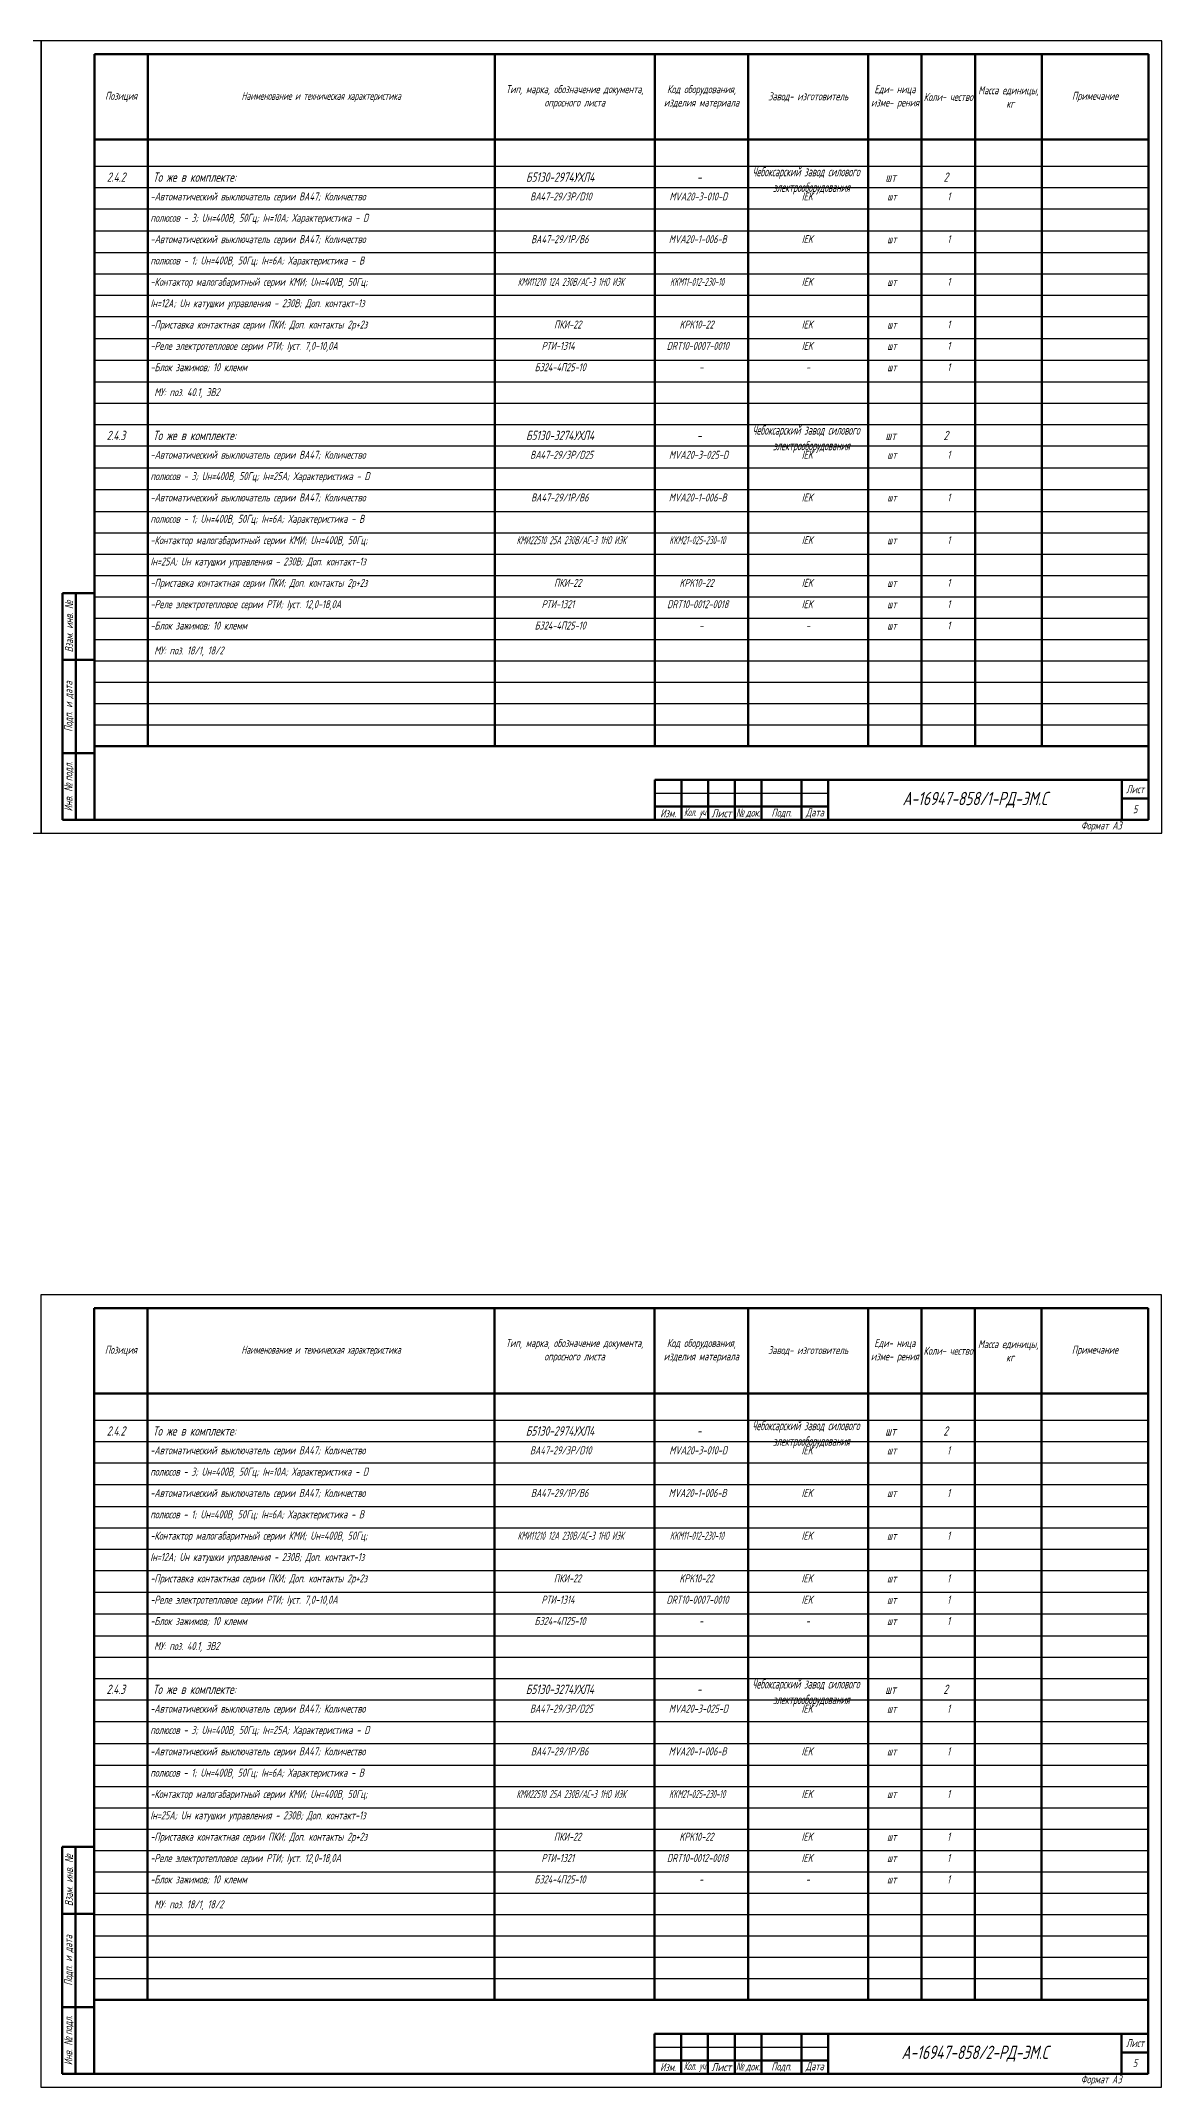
# Model space of a CAD drawing. Header units: millimetres. Extents: x -10490 to 5162, y -5053 to 76.
# Drawn here: x -1138 to -721, y -814 to -47 of the extents above; entities that cross this region are included whole.
import ezdxf

# ---------------------------------------------------------------- set-up
doc = ezdxf.new("R2010")
doc.units = ezdxf.units.MM
for name, color, linetype, lineweight in [('Рамка толстая', 7, 'Continuous', 60), ('Рамка тонкая', 5, 'Continuous', 25), ('Спецификация', 9, 'Continuous', 25), ('Текст', 2, 'Continuous', 25), ('Штампы', 252, 'Continuous', 25)]:
    doc.layers.add(name, color=color, linetype=linetype, lineweight=lineweight)
doc.styles.add('SIMPLEX', font='simplex.shx', dxfattribs={"width": 0.7, "oblique": 15})

# ---------------------------------------------------------------- blocks, each defined once
blk = doc.blocks.new('A$C64336E77')
at = {"layer": 'Рамка толстая'}
for p, q in [((20, 5), (20, 292)), ((20, 292), (415, 292)), ((415, 292), (415, 5)), ((20, 5), (415, 5))]:
    blk.add_line(p, q, dxfattribs=at)
at = {"layer": 'Рамка тонкая'}
for p, q in [((0, 297), (0, 0)), ((420, 297), (0, 297)), ((420, 0), (420, 297)), ((0, 0), (420, 0))]:
    blk.add_line(p, q, dxfattribs=at)

msp = doc.modelspace()

# ---------------------------------------------------------------- linework, layer by layer
at = {"layer": 'Спецификация', "lineweight": 60}
for p, q in [((-1118.04361, -52.14683), (-723.04361, -52.14683)), ((-1118.04361, -52.14683), (-1118.04361, -311.48017)), ((-1098.04361, -52.14683), (-1098.04361, -311.48017)), ((-968.04361, -52.14683), (-968.04361, -311.48017)), ((-908.04361, -52.14683), (-908.04361, -311.48017)), ((-873.04361, -52.14683), (-873.04361, -311.48017)), ((-828.04361, -52.14683), (-828.04361, -311.48017)), ((-808.04361, -52.14683), (-808.04361, -311.48017)), ((-788.04361, -52.14683), (-788.04361, -311.48017)), ((-763.04361, -52.14683), (-763.04361, -311.48017)), ((-723.04361, -52.14683), (-723.04361, -311.48017)), ((-1118.04361, -84.14683), (-723.04361, -84.14683)), ((-1118.04361, -311.48017), (-723.04361, -311.48017)), ((-1118.10394, -522.14684), (-723.10394, -522.14684)), ((-1118.10394, -522.14684), (-1118.10394, -781.48017)), ((-1098.10394, -522.14684), (-1098.10394, -781.48017)), ((-968.10394, -522.14684), (-968.10394, -781.48017)), ((-908.10394, -522.14684), (-908.10394, -781.48017)), ((-873.10394, -522.14684), (-873.10394, -781.48017)), ((-828.10394, -522.14684), (-828.10394, -781.48017)), ((-808.10394, -522.14684), (-808.10394, -781.48017)), ((-788.10394, -522.14684), (-788.10394, -781.48017)), ((-763.10394, -522.14684), (-763.10394, -781.48017)), ((-723.10394, -522.14684), (-723.10394, -781.48017)), ((-1118.10394, -554.14684), (-723.10394, -554.14684)), ((-1118.10394, -781.48017), (-723.10394, -781.48017))]:
    msp.add_line(p, q, dxfattribs=at)
at = {"layer": 'Спецификация', "color": 5}
for p, q in [((-1118.04361, -94.14683), (-723.04361, -94.14683)), ((-1118.04361, -102.14683), (-723.04361, -102.14683)), ((-1118.04361, -110.14683), (-723.04361, -110.14683)), ((-1118.04361, -118.3135), (-723.04361, -118.3135)), ((-1118.04361, -126.48017), (-723.04361, -126.48017)), ((-1118.04361, -134.48017), (-723.04361, -134.48017)), ((-1118.04361, -142.48017), (-723.04361, -142.48017)), ((-1118.04361, -150.48017), (-723.04361, -150.48017)), ((-1118.04361, -158.64683), (-723.04361, -158.64683)), ((-1118.04361, -166.8135), (-723.04361, -166.8135)), ((-1118.04361, -174.98017), (-723.04361, -174.98017)), ((-1118.04361, -182.98017), (-723.04361, -182.98017)), ((-1118.04361, -190.98017), (-723.04361, -190.98017)), ((-1118.04361, -198.98017), (-723.04361, -198.98017)), ((-1118.04361, -207.14683), (-723.04361, -207.14683)), ((-1118.04361, -215.3135), (-723.04361, -215.3135)), ((-1118.04361, -223.48017), (-723.04361, -223.48017)), ((-1118.04361, -231.48017), (-723.04361, -231.48017)), ((-1118.04361, -239.48017), (-723.04361, -239.48017)), ((-1118.04361, -247.48017), (-723.04361, -247.48017)), ((-1118.04361, -255.48017), (-723.04361, -255.48017)), ((-1118.04361, -263.48017), (-723.04361, -263.48017)), ((-1118.04361, -271.48017), (-723.04361, -271.48017)), ((-1118.04361, -279.48017), (-723.04361, -279.48017)), ((-1118.04361, -287.48017), (-723.04361, -287.48017)), ((-1118.04361, -295.48017), (-723.04361, -295.48017)), ((-1118.04361, -303.48017), (-723.04361, -303.48017)), ((-1118.10394, -564.14684), (-723.10394, -564.14684)), ((-1118.10394, -572.14684), (-723.10394, -572.14684)), ((-1118.10394, -580.14684), (-723.10394, -580.14684)), ((-1118.10394, -588.31351), (-723.10394, -588.31351)), ((-1118.10394, -596.48017), (-723.10394, -596.48017)), ((-1118.10394, -604.48017), (-723.10394, -604.48017)), ((-1118.10394, -612.48017), (-723.10394, -612.48017)), ((-1118.10394, -620.48017), (-723.10394, -620.48017)), ((-1118.10394, -628.64684), (-723.10394, -628.64684)), ((-1118.10394, -636.81351), (-723.10394, -636.81351)), ((-1118.10394, -644.98017), (-723.10394, -644.98017)), ((-1118.10394, -652.98017), (-723.10394, -652.98017)), ((-1118.10394, -660.98017), (-723.10394, -660.98017)), ((-1118.10394, -668.98017), (-723.10394, -668.98017)), ((-1118.10394, -677.14684), (-723.10394, -677.14684)), ((-1118.10394, -685.31351), (-723.10394, -685.31351)), ((-1118.10394, -693.48017), (-723.10394, -693.48017)), ((-1118.10394, -701.48017), (-723.10394, -701.48017)), ((-1118.10394, -709.48017), (-723.10394, -709.48017)), ((-1118.10394, -717.48017), (-723.10394, -717.48017)), ((-1118.10394, -725.48017), (-723.10394, -725.48017)), ((-1118.10394, -733.48017), (-723.10394, -733.48017)), ((-1118.10394, -741.48017), (-723.10394, -741.48017)), ((-1118.10394, -749.48017), (-723.10394, -749.48017)), ((-1118.10394, -757.48017), (-723.10394, -757.48017)), ((-1118.10394, -765.48017), (-723.10394, -765.48017)), ((-1118.10394, -773.48017), (-723.10394, -773.48017))]:
    msp.add_line(p, q, dxfattribs=at)
at = {"layer": 'Штампы', "lineweight": 60}
for p, q in [((-1130.04361, -339.14683), (-1130.04361, -254.14683)), ((-1130.04361, -254.14683), (-1118.04361, -254.14683)), ((-1125.04361, -339.14683), (-1125.04361, -254.14683)), ((-1118.04361, -339.14683), (-1118.04361, -254.14683)), ((-1130.04361, -279.14683), (-1118.04361, -279.14683)), ((-1130.04361, -314.14683), (-1118.04361, -314.14683)), ((-908.04361, -324.14683), (-723.04361, -324.14683)), ((-908.04361, -324.14683), (-908.04361, -339.14683)), ((-898.04361, -324.14683), (-898.04361, -339.14683)), ((-888.04361, -324.14683), (-888.04361, -339.14683)), ((-878.04361, -324.14683), (-878.04361, -339.14683)), ((-868.04361, -324.14683), (-868.04361, -339.14683)), ((-853.04361, -324.14683), (-853.04361, -339.14683)), ((-843.04361, -324.14683), (-843.04361, -339.14683)), ((-733.04361, -324.14683), (-733.04361, -339.14683)), ((-723.04361, -324.14683), (-723.04361, -339.14683)), ((-908.04361, -334.14683), (-843.04361, -334.14683)), ((-733.04361, -331.14683), (-723.04361, -331.14683)), ((-1130.04361, -339.14683), (-1118.04361, -339.14683)), ((-908.04361, -339.14683), (-723.04361, -339.14683)), ((-1130.10394, -809.14684), (-1130.10394, -724.14684)), ((-1130.10394, -724.14684), (-1118.10394, -724.14684)), ((-1125.10394, -809.14684), (-1125.10394, -724.14684)), ((-1118.10394, -809.14684), (-1118.10394, -724.14684)), ((-1130.10394, -749.14684), (-1118.10394, -749.14684)), ((-1130.10394, -784.14684), (-1118.10394, -784.14684)), ((-908.10394, -794.14684), (-723.10394, -794.14684)), ((-908.10394, -794.14684), (-908.10394, -809.14684)), ((-898.10394, -794.14684), (-898.10394, -809.14684)), ((-888.10394, -794.14684), (-888.10394, -809.14684)), ((-878.10394, -794.14684), (-878.10394, -809.14684)), ((-868.10394, -794.14684), (-868.10394, -809.14684)), ((-853.10394, -794.14684), (-853.10394, -809.14684)), ((-843.10394, -794.14684), (-843.10394, -809.14684)), ((-733.10394, -794.14684), (-733.10394, -809.14684)), ((-723.10394, -794.14684), (-723.10394, -809.14684)), ((-908.10394, -804.14684), (-843.10394, -804.14684)), ((-733.10394, -801.14684), (-723.10394, -801.14684)), ((-1130.10394, -809.14684), (-1118.10394, -809.14684)), ((-908.10394, -809.14684), (-723.10394, -809.14684))]:
    msp.add_line(p, q, dxfattribs=at)
at = {"layer": 'Штампы', "color": 5, "lineweight": 25}
for p, q in [((-908.04361, -329.14683), (-843.04361, -329.14683)), ((-908.10394, -799.14684), (-843.10394, -799.14684))]:
    msp.add_line(p, q, dxfattribs=at)
at = {"layer": 'Штампы', "color": 8, "lineweight": 0}
for p, q in [((-908.04361, -344.14683), (-723.04361, -344.14683)), ((-908.10394, -814.14684), (-723.10394, -814.14684))]:
    msp.add_line(p, q, dxfattribs=at)

# ---------------------------------------------------------------- block references
for p in [(-1558.0436, -344.14683), (-1138.0436, -344.14683), (-1138.10392, -814.14683)]:
    msp.add_blockref('A$C64336E77', p)

# ---------------------------------------------------------------- texts
at = {"layer": 'Спецификация', "color": 2, "char_height": 3, "attachment_point": 5, "style": 'SIMPLEX'}
for s, insert, width in [('{\\C2;Позиция}', (-1108.04361, -68.14683), 20), ('{\\Fgost|c204;\\Q15;\\C2;Наименование и техническая характеристика}', (-1033.04361, -68.14683), 130), ('{\\C2;Тип, марка, обозначение документа, опросного листа}', (-938.04361, -68.14683), 60), ('{\\C2;Код оборудования, изделия материала}', (-890.54361, -68.14683), 35), ('{\\C2;Завод- изготовитель}', (-850.54361, -68.14683), 45), ('{\\C2;Еди- ница изме- рения}', (-818.04361, -68.14683), 20), ('{\\C2;Коли- чество}', (-798.04361, -68.14683), 20), ('{\\C2;Масса единицы,  кг}', (-775.54361, -68.14683), 25), ('{\\C2;Примечание}', (-743.04361, -68.14683), 40), ('{\\C2;Позиция}', (-1108.10394, -538.14684), 20), ('{\\Fgost|c204;\\Q15;\\C2;Наименование и техническая характеристика}', (-1033.10394, -538.14684), 130), ('{\\C2;Тип, марка, обозначение документа, опросного листа}', (-938.10394, -538.14684), 60), ('{\\C2;Код оборудования, изделия материала}', (-890.60394, -538.14684), 35), ('{\\C2;Завод- изготовитель}', (-850.60394, -538.14684), 45), ('{\\C2;Еди- ница изме- рения}', (-818.10394, -538.14684), 20), ('{\\C2;Коли- чество}', (-798.10394, -538.14684), 20), ('{\\C2;Масса единицы,  кг}', (-775.60394, -538.14684), 25), ('{\\C2;Примечание}', (-743.10394, -538.14684), 40)]:
    msp.add_mtext(s, dxfattribs=dict(at, insert=insert, width=width))
at = {"layer": 'Текст', "attachment_point": 1, "style": 'SIMPLEX'}
for s, width, insert, char_height in [('\\pi5.3621;2.4.2', 20, (-1118.7301, -96.45809), 3.5), (' То же в комплекте:', 129, (-1097.7301, -96.45809), 3.5), ('\\pi12.406;Б5130-2974УХЛ4', 60, (-968.7301, -96.45809), 3.5), ('\\pi16.45;-', 35, (-908.7301, -96.45809), 3.5), ('\\pi2.2277;{\\W0.5;Чебоксарский завод силового \\P\\pi9.9992;электрооборудования}', 45, (-873.7301, -94.422), 3.5), ('\\pi7.0965;шт', 20, (-828.7301, -96.45809), 3.5), ('\\pi8.8621;2', 20, (-808.7301, -96.45809), 3.5), ('-Автоматический выключатель серии ВА47; Количество', 129, (-1097.04361, -103.95809), 3), ('\\pi13.293;ВА47-29/3Р/D10', 60, (-968.04361, -103.95809), 3), ('\\pi5.4938;{\\W0.6;MVA20-3-010-D}', 35, (-908.04361, -103.95809), 3), ('\\pi20.048;IEK', 45, (-873.04361, -103.95809), 3), ('\\pi7.0965;шт', 20, (-828.04361, -103.95809), 3), ('\\pi9.5981;1', 20, (-808.04361, -103.95809), 3), ('полюсов - 3; Uн=400В, 50Гц; Iн=10А; Характеристика - D', 129, (-1097.04361, -111.95809), 3), ('-Автоматический выключатель серии ВА47; Количество', 129, (-1097.04361, -119.95809), 3), ('\\pi13.643;ВА47-29/1Р/В6', 60, (-968.04361, -119.95809), 3), ('\\pi5.2603;{\\W0.6;MVA20-1-006-В}', 35, (-908.04361, -119.95809), 3), ('\\pi20.048;IEK', 45, (-873.04361, -119.95809), 3), ('\\pi7.0965;шт', 20, (-828.04361, -119.95809), 3), ('\\pi9.5981;1', 20, (-808.04361, -119.95809), 3), ('полюсов - 1; Uн=400В, 50Гц; Iн=6А; Характеристика - В', 129, (-1097.04361, -127.95809), 3), ('-Контактор малогабаритный серии КМИ; Uн=400В, 50Гц; ', 129, (-1097.04361, -135.95809), 3), ('\\pi8.6338;{\\W0.5;КМИ11210 12А 230В/АС-3 1НО ИЭК}', 60, (-968.04361, -135.95809), 3), ('\\pi5.7103;{\\W0.5;KKM11-012-230-10}', 35, (-908.04361, -135.95809), 3), ('\\pi20.048;IEK', 45, (-873.04361, -135.95809), 3), ('\\pi7.0965;шт', 20, (-828.04361, -135.95809), 3), ('\\pi9.5981;1', 20, (-808.04361, -135.95809), 3), ('Iн=12А; Uн катушки управления - 230В; Доп. контакт-1з', 129, (-1097.04361, -143.95809), 3), ('{\\W0.7;-Приставка контактная серии ПКИ; Доп. контакты 2р+2з}', 129, (-1097.04361, -151.95809), 3), ('\\pi22.234;ПКИ-22', 60, (-968.04361, -151.95809), 3), ('\\pi9.2746;KPK10-22', 35, (-908.04361, -151.95809), 3), ('\\pi20.048;IEK', 45, (-873.04361, -151.95809), 3), ('\\pi7.0965;шт', 20, (-828.04361, -151.95809), 3), ('\\pi9.5981;1', 20, (-808.04361, -151.95809), 3), ('-Реле электротепловое серии РТИ; Iуст. 7,0-10,0А', 129, (-1097.04361, -159.95809), 3), ('\\pi17.571;РТИ-1314', 60, (-968.04361, -159.95809), 3), ('\\pi4.4461;{\\W0.6;DRT10-0007-0010}', 35, (-908.04361, -159.95809), 3), ('\\pi20.048;IEK', 45, (-873.04361, -159.95809), 3), ('\\pi7.0965;шт', 20, (-828.04361, -159.95809), 3), ('\\pi9.5981;1', 20, (-808.04361, -159.95809), 3), ('-Блок зажимов; 10 клемм', 129, (-1097.04361, -167.95809), 3), ('\\pi14.988;БЗ24-4П25-10', 60, (-968.04361, -167.95809), 3), ('\\pi9.5981;1', 20, (-808.04361, -167.95809), 3), ('\\pi16.6;-', 35, (-908.04361, -167.95809), 3), ('\\pi21.6;-', 45, (-873.04361, -167.95809), 3), ('\\pi7.0965;шт', 20, (-828.04361, -167.95809), 3), (' МУ: поз. 40.1, ЭВ2', 129, (-1097.04361, -177.30348), 3), ('\\pi2.2277;{\\W0.5;Чебоксарский завод силового \\P\\pi9.9992;электрооборудования}', 45, (-873.7301, -191.25533), 3.5), ('\\pi5.2728;2.4.3', 20, (-1118.7301, -193.29142), 3.5), (' То же в комплекте:', 129, (-1097.7301, -193.29142), 3.5), ('\\pi12.406;Б5130-3274УХЛ4', 60, (-968.7301, -193.29142), 3.5), ('\\pi16.45;-', 35, (-908.7301, -193.29142), 3.5), ('\\pi7.0965;шт', 20, (-828.7301, -193.29142), 3.5), ('\\pi8.8621;2', 20, (-808.7301, -193.29142), 3.5), ('-Автоматический выключатель серии ВА47; Количество', 129, (-1097.04361, -200.79142), 3), ('\\pi13.293;ВА47-29/3Р/D25', 60, (-968.04361, -200.79142), 3), ('\\pi5.3223;{\\W0.6;MVA20-3-025-D}', 35, (-908.04361, -200.79142), 3), ('\\pi20.048;IEK', 45, (-873.04361, -200.79142), 3), ('\\pi7.0965;шт', 20, (-828.04361, -200.79142), 3), ('\\pi9.5981;1', 20, (-808.04361, -200.79142), 3), ('полюсов - 3; Uн=400В, 50Гц; Iн=25А; Характеристика - D', 129, (-1097.04361, -208.79142), 3), ('-Автоматический выключатель серии ВА47; Количество', 129, (-1097.04361, -216.79142), 3), ('\\pi13.643;ВА47-29/1Р/В6', 60, (-968.04361, -216.79142), 3), ('\\pi5.2603;{\\W0.6;MVA20-1-006-В}', 35, (-908.04361, -216.79142), 3), ('\\pi20.048;IEK', 45, (-873.04361, -216.79142), 3), ('\\pi7.0965;шт', 20, (-828.04361, -216.79142), 3), ('\\pi9.5981;1', 20, (-808.04361, -216.79142), 3), ('полюсов - 1; Uн=400В, 50Гц; Iн=6А; Характеристика - В', 129, (-1097.04361, -224.79142), 3), ('-Контактор малогабаритный серии КМИ; Uн=400В, 50Гц; ', 129, (-1097.04361, -232.79142), 3), ('\\pi8.2052;{\\W0.5;КМИ22510 25А 230В/АС-3 1НО ИЭК}', 60, (-968.04361, -232.79142), 3), ('\\pi5.4246;{\\W0.5;KKM21-025-230-10}', 35, (-908.04361, -232.79142), 3), ('\\pi20.048;IEK', 45, (-873.04361, -232.79142), 3), ('\\pi7.0965;шт', 20, (-828.04361, -232.79142), 3), ('\\pi9.5981;1', 20, (-808.04361, -232.79142), 3), ('Iн=25А; Uн катушки управления - 230В; Доп. контакт-1з', 129, (-1097.04361, -240.79142), 3), ('{\\W0.7;-Приставка контактная серии ПКИ; Доп. контакты 2р+2з}', 129, (-1097.04361, -248.79142), 3), ('\\pi22.234;ПКИ-22', 60, (-968.04361, -248.79142), 3), ('\\pi9.2746;KPK10-22', 35, (-908.04361, -248.79142), 3), ('\\pi20.048;IEK', 45, (-873.04361, -248.79142), 3), ('\\pi7.0965;шт', 20, (-828.04361, -248.79142), 3), ('\\pi9.5981;1', 20, (-808.04361, -248.79142), 3), ('-Реле электротепловое серии РТИ; Iуст. 12,0-18,0А', 129, (-1097.04361, -256.79142), 3), ('\\pi17.571;РТИ-1321', 60, (-968.04361, -256.79142), 3), ('\\pi4.5984;{\\W0.6;DRT10-0012-0018}', 35, (-908.04361, -256.79142), 3), ('\\pi20.048;IEK', 45, (-873.04361, -256.79142), 3), ('\\pi7.0965;шт', 20, (-828.04361, -256.79142), 3), ('\\pi9.5981;1', 20, (-808.04361, -256.79142), 3), ('-Блок зажимов; 10 клемм', 129, (-1097.04361, -264.79142), 3), ('\\pi14.988;БЗ24-4П25-10', 60, (-968.04361, -264.79142), 3), ('\\pi16.6;-', 35, (-908.04361, -264.79142), 3), ('\\pi21.6;-', 45, (-873.04361, -264.79142), 3), ('\\pi7.0965;шт', 20, (-828.04361, -264.79142), 3), ('\\pi9.5981;1', 20, (-808.04361, -264.79142), 3), (' МУ: поз. 18/1, 18/2', 129, (-1097.04361, -274.13681), 3), ('\\pi5.3621;2.4.2', 20, (-1118.79042, -566.4581), 3.5), (' То же в комплекте:', 129, (-1097.79042, -566.4581), 3.5), ('\\pi12.406;Б5130-2974УХЛ4', 60, (-968.79042, -566.4581), 3.5), ('\\pi2.2277;{\\W0.5;Чебоксарский завод силового \\P\\pi9.9992;электрооборудования}', 45, (-873.79042, -564.422), 3.5), ('\\pi7.0965;шт', 20, (-828.79042, -566.4581), 3.5), ('\\pi8.8621;2', 20, (-808.79042, -566.4581), 3.5), ('-Автоматический выключатель серии ВА47; Количество', 129, (-1097.10394, -573.9581), 3), ('\\pi13.293;ВА47-29/3Р/D10', 60, (-968.10394, -573.9581), 3), ('\\pi5.4938;{\\W0.6;MVA20-3-010-D}', 35, (-908.10394, -573.9581), 3), ('\\pi16.45;-', 35, (-908.79042, -566.4581), 3.5), ('\\pi20.048;IEK', 45, (-873.10394, -573.9581), 3), ('\\pi7.0965;шт', 20, (-828.10394, -573.9581), 3), ('\\pi9.5981;1', 20, (-808.10394, -573.9581), 3), ('полюсов - 3; Uн=400В, 50Гц; Iн=10А; Характеристика - D', 129, (-1097.10394, -581.9581), 3), ('-Автоматический выключатель серии ВА47; Количество', 129, (-1097.10394, -589.9581), 3), ('\\pi13.643;ВА47-29/1Р/В6', 60, (-968.10394, -589.9581), 3), ('\\pi5.2603;{\\W0.6;MVA20-1-006-В}', 35, (-908.10394, -589.9581), 3), ('\\pi20.048;IEK', 45, (-873.10394, -589.9581), 3), ('\\pi9.5981;1', 20, (-808.10394, -589.9581), 3), ('полюсов - 1; Uн=400В, 50Гц; Iн=6А; Характеристика - В', 129, (-1097.10394, -597.9581), 3), ('\\pi7.0965;шт', 20, (-828.10394, -589.9581), 3), ('-Контактор малогабаритный серии КМИ; Uн=400В, 50Гц; ', 129, (-1097.10394, -605.9581), 3), ('\\pi8.6338;{\\W0.5;КМИ11210 12А 230В/АС-3 1НО ИЭК}', 60, (-968.10394, -605.9581), 3), ('\\pi5.7103;{\\W0.5;KKM11-012-230-10}', 35, (-908.10394, -605.9581), 3), ('\\pi20.048;IEK', 45, (-873.10394, -605.9581), 3), ('\\pi7.0965;шт', 20, (-828.10394, -605.9581), 3), ('\\pi9.5981;1', 20, (-808.10394, -605.9581), 3), ('Iн=12А; Uн катушки управления - 230В; Доп. контакт-1з', 129, (-1097.10394, -613.9581), 3), ('{\\W0.7;-Приставка контактная серии ПКИ; Доп. контакты 2р+2з}', 129, (-1097.10394, -621.9581), 3), ('\\pi22.234;ПКИ-22', 60, (-968.10394, -621.9581), 3), ('\\pi9.2746;KPK10-22', 35, (-908.10394, -621.9581), 3), ('\\pi20.048;IEK', 45, (-873.10394, -621.9581), 3), ('\\pi7.0965;шт', 20, (-828.10394, -621.9581), 3), ('\\pi9.5981;1', 20, (-808.10394, -621.9581), 3), ('-Реле электротепловое серии РТИ; Iуст. 7,0-10,0А', 129, (-1097.10394, -629.9581), 3), ('\\pi17.571;РТИ-1314', 60, (-968.10394, -629.9581), 3), ('\\pi4.4461;{\\W0.6;DRT10-0007-0010}', 35, (-908.10394, -629.9581), 3), ('\\pi20.048;IEK', 45, (-873.10394, -629.9581), 3), ('\\pi7.0965;шт', 20, (-828.10394, -629.9581), 3), ('\\pi9.5981;1', 20, (-808.10394, -629.9581), 3), ('-Блок зажимов; 10 клемм', 129, (-1097.10394, -637.9581), 3), ('\\pi14.988;БЗ24-4П25-10', 60, (-968.10394, -637.9581), 3), ('\\pi16.6;-', 35, (-908.10394, -637.9581), 3), ('\\pi21.6;-', 45, (-873.10394, -637.9581), 3), ('\\pi7.0965;шт', 20, (-828.10394, -637.9581), 3), ('\\pi9.5981;1', 20, (-808.10394, -637.9581), 3), (' МУ: поз. 40.1, ЭВ2', 129, (-1097.10394, -647.30348), 3), ('\\pi5.2728;2.4.3', 20, (-1118.79042, -663.29143), 3.5), (' То же в комплекте:', 129, (-1097.79042, -663.29143), 3.5), ('\\pi12.406;Б5130-3274УХЛ4', 60, (-968.79042, -663.29143), 3.5), ('\\pi16.45;-', 35, (-908.79042, -663.29143), 3.5), ('\\pi2.2277;{\\W0.5;Чебоксарский завод силового \\P\\pi9.9992;электрооборудования}', 45, (-873.79042, -661.25534), 3.5), ('\\pi7.0965;шт', 20, (-828.79042, -663.29143), 3.5), ('\\pi8.8621;2', 20, (-808.79042, -663.29143), 3.5), ('-Автоматический выключатель серии ВА47; Количество', 129, (-1097.10394, -670.79143), 3), ('\\pi13.293;ВА47-29/3Р/D25', 60, (-968.10394, -670.79143), 3), ('\\pi5.3223;{\\W0.6;MVA20-3-025-D}', 35, (-908.10394, -670.79143), 3), ('\\pi20.048;IEK', 45, (-873.10394, -670.79143), 3), ('\\pi7.0965;шт', 20, (-828.10394, -670.79143), 3), ('\\pi9.5981;1', 20, (-808.10394, -670.79143), 3), ('полюсов - 3; Uн=400В, 50Гц; Iн=25А; Характеристика - D', 129, (-1097.10394, -678.79143), 3), ('-Автоматический выключатель серии ВА47; Количество', 129, (-1097.10394, -686.79143), 3), ('\\pi13.643;ВА47-29/1Р/В6', 60, (-968.10394, -686.79143), 3), ('\\pi5.2603;{\\W0.6;MVA20-1-006-В}', 35, (-908.10394, -686.79143), 3), ('\\pi20.048;IEK', 45, (-873.10394, -686.79143), 3), ('\\pi7.0965;шт', 20, (-828.10394, -686.79143), 3), ('\\pi9.5981;1', 20, (-808.10394, -686.79143), 3), ('полюсов - 1; Uн=400В, 50Гц; Iн=6А; Характеристика - В', 129, (-1097.10394, -694.79143), 3), ('-Контактор малогабаритный серии КМИ; Uн=400В, 50Гц; ', 129, (-1097.10394, -702.79143), 3), ('\\pi8.2052;{\\W0.5;КМИ22510 25А 230В/АС-3 1НО ИЭК}', 60, (-968.10394, -702.79143), 3), ('\\pi5.4246;{\\W0.5;KKM21-025-230-10}', 35, (-908.10394, -702.79143), 3), ('\\pi20.048;IEK', 45, (-873.10394, -702.79143), 3), ('\\pi7.0965;шт', 20, (-828.10394, -702.79143), 3), ('\\pi9.5981;1', 20, (-808.10394, -702.79143), 3), ('Iн=25А; Uн катушки управления - 230В; Доп. контакт-1з', 129, (-1097.10394, -710.79143), 3), ('{\\W0.7;-Приставка контактная серии ПКИ; Доп. контакты 2р+2з}', 129, (-1097.10394, -718.79143), 3), ('\\pi22.234;ПКИ-22', 60, (-968.10394, -718.79143), 3), ('\\pi9.2746;KPK10-22', 35, (-908.10394, -718.79143), 3), ('\\pi20.048;IEK', 45, (-873.10394, -718.79143), 3), ('\\pi7.0965;шт', 20, (-828.10394, -718.79143), 3), ('\\pi9.5981;1', 20, (-808.10394, -718.79143), 3), ('-Реле электротепловое серии РТИ; Iуст. 12,0-18,0А', 129, (-1097.10394, -726.79143), 3), ('\\pi17.571;РТИ-1321', 60, (-968.10394, -726.79143), 3), ('\\pi4.5984;{\\W0.6;DRT10-0012-0018}', 35, (-908.10394, -726.79143), 3), ('\\pi20.048;IEK', 45, (-873.10394, -726.79143), 3), ('\\pi7.0965;шт', 20, (-828.10394, -726.79143), 3), ('\\pi9.5981;1', 20, (-808.10394, -726.79143), 3), ('-Блок зажимов; 10 клемм', 129, (-1097.10394, -734.79143), 3), ('\\pi14.988;БЗ24-4П25-10', 60, (-968.10394, -734.79143), 3), ('\\pi7.0965;шт', 20, (-828.10394, -734.79143), 3), ('\\pi9.5981;1', 20, (-808.10394, -734.79143), 3), ('\\pi16.6;-', 35, (-908.10394, -734.79143), 3), ('\\pi21.6;-', 45, (-873.10394, -734.79143), 3), (' МУ: поз. 18/1, 18/2', 129, (-1097.10394, -744.13682), 3)]:
    msp.add_mtext_dynamic_manual_height_columns(s, width=width, gutter_width=12.5, heights=[0], dxfattribs=dict(at, insert=insert, char_height=char_height))
at = {"layer": 'Штампы', "color": 2, "char_height": 3, "attachment_point": 5, "rotation": 90, "style": 'SIMPLEX'}
for s, insert, width in [('Взам. инв. {\\fArial|b0|i0|c204|p34;№}', (-1127.54361, -266.64683), 25), ('Подп. и дата', (-1127.54361, -296.64683), 35), ('Инв. {\\fArial|b0|i0|c204|p34;№ }подл.', (-1127.54361, -326.64683), 25), ('Взам. инв. {\\fArial|b0|i0|c204|p34;№}', (-1127.60394, -736.64684), 25), ('Подп. и дата', (-1127.60394, -766.64684), 35), ('Инв. {\\fArial|b0|i0|c204|p34;№ }подл.', (-1127.60394, -796.64684), 25)]:
    msp.add_mtext(s, dxfattribs=dict(at, insert=insert, width=width))
at = {"layer": 'Штампы', "color": 2, "style": 'SIMPLEX'}
for s, insert, char_height, width, attachment_point in [('А-16947-858/1-РД-ЭМ.С', (-788.04361, -331.64683), 5, 110, 5), ('{\\W0.7;Лист}', (-728.04361, -327.64683), 3, 10, 5), ('Изм.', (-903.04361, -336.64683), 3, 10, 5), ('{\\W0.5;Кол. уч}', (-893.04361, -336.64683), 3, 10, 5), ('{\\W0.8;Лист}', (-883.04361, -336.64683), 3, 10, 5), ('{\\fArial|b0|i0|c204|p34;\\W0.6;№ \\Fsimplex|c204;док.}', (-873.04361, -336.64683), 3, 10, 5), ('Подп.', (-860.54361, -336.64683), 3, 15, 5), ('{\\W0.7;Дата}', (-848.04361, -336.64683), 3, 10, 5), ('5', (-728.04361, -335.14683), 3, 10, 5), ('Формат А3', (-733.04361, -341.64683), 3, 165, 6), ('{\\W0.7;Лист}', (-728.10394, -797.64684), 3, 10, 5), ('Изм.', (-903.10394, -806.64684), 3, 10, 5), ('{\\W0.5;Кол. уч}', (-893.10394, -806.64684), 3, 10, 5), ('{\\W0.8;Лист}', (-883.10394, -806.64684), 3, 10, 5), ('{\\fArial|b0|i0|c204|p34;\\W0.6;№ \\Fsimplex|c204;док.}', (-873.10394, -806.64684), 3, 10, 5), ('Подп.', (-860.60394, -806.64684), 3, 15, 5), ('{\\W0.7;Дата}', (-848.10394, -806.64684), 3, 10, 5), ('А-16947-858/2-РД-ЭМ.С', (-788.10394, -801.64684), 5, 110, 5), ('5', (-728.10394, -805.14684), 3, 10, 5), ('Формат А3', (-733.10394, -811.64684), 3, 165, 6)]:
    msp.add_mtext(s, dxfattribs=dict(at, insert=insert, char_height=char_height, width=width, attachment_point=attachment_point))

doc.saveas('drawing.dxf')
